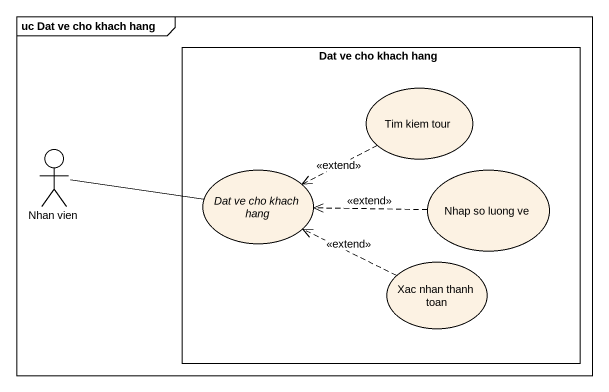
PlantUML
@startuml
mainframe uc Dat ve cho khach hang
rectangle "Dat ve cho khach hang" as Dat_ve_cho_khach_hang {
  usecase "Tim kiem tour" as Tim_kiem_tour
  usecase "Dat ve cho khach hang" as Dat_ve_cho_khach_hang_2
  usecase "Nhap so luong ve" as Nhap_so_luong_ve
  usecase "Xac nhan thanh toan" as Xac_nhan_thanh_toan
}
actor "Nhan vien" as Nhan_vien
Tim_kiem_tour .left.> Dat_ve_cho_khach_hang_2 : <<extend>>
Nhan_vien -right- Dat_ve_cho_khach_hang_2
Nhap_so_luong_ve .left.> Dat_ve_cho_khach_hang_2 : <<extend>>
Xac_nhan_thanh_toan .left.> Dat_ve_cho_khach_hang_2 : <<extend>>
@enduml
